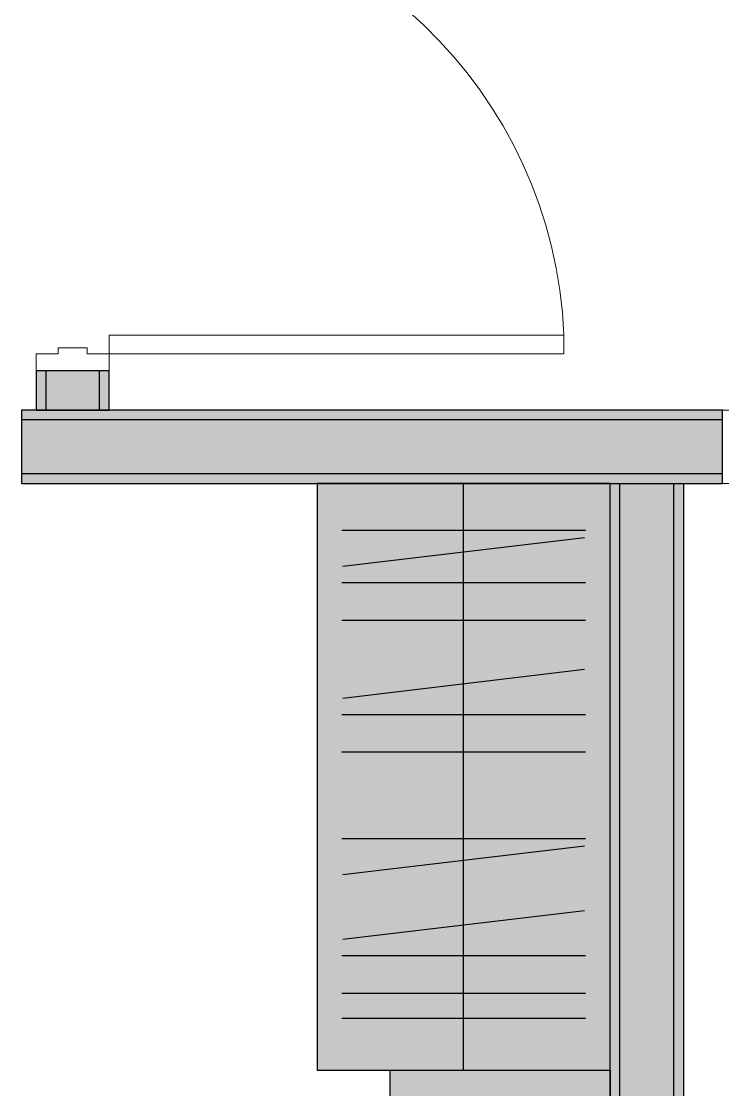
# Model space of a CAD drawing. Header units: millimetres. Extents: x 138979 to 257434, y 2210 to 57479.
# Drawn here: x 199361 to 200796, y 7328 to 9512 of the extents above; entities that cross this region are included whole.
import ezdxf

# ---------------------------------------------------------------- set-up
doc = ezdxf.new("R2010")
doc.units = ezdxf.units.MM
for name, color, linetype, lineweight in [('DOOR', 8, 'Continuous', 9), ('DOOR-CUT', 6, 'Continuous', 9), ('WALL-RETCUT-1', 1, 'Continuous', 25)]:
    doc.layers.add(name, color=color, linetype=linetype, lineweight=lineweight)
doc.layers.add('GAR-DOOR', color=4, linetype='Continuous')
doc.layers.add('GAR-FFE', color=1, linetype='Continuous')

# ---------------------------------------------------------------- blocks, each defined once
blk = doc.blocks.new('AM DSW-Single Leaf Timber Door - DSW _1000 X 2400_-2424461-L9 -  L33 _TYPICAL FLOOR LOW ZONE_ WIP')
at = {"layer": 'DOOR'}
blk.add_arc((465, 75.8), 930, 92.3402, 180.0494, dxfattribs=at)
at = {"layer": 'DOOR-CUT'}
for p, q in [((427, 1005), (427, 75)), ((465, 1005), (427, 1005)), ((465, 75), (465, 1005)), ((-465, 75), (-500, 75)), ((-500, 75), (-500, -75)), ((-465, 30), (-465, 75)), ((427, 75), (465, 75)), ((500, 75), (465, 75)), ((465, 75), (465, 30)), ((500, -75), (500, 75)), ((-453, 30), (-465, 30)), ((-453, -30), (-453, 30)), ((465, 30), (453, 30)), ((453, 30), (453, -30)), ((-465, -75), (-465, -30)), ((-465, -30), (-453, -30)), ((453, -30), (465, -30)), ((465, -30), (465, -75)), ((-500, -75), (-465, -75)), ((465, -75), (500, -75))]:
    blk.add_line(p, q, dxfattribs=at)
blk = doc.blocks.new('AM DSW-Single Leaf Waterprrofing Timber Door - DSW-1 _800 X 2400_-4804143-L9 -  L33 _TYPICAL FLOOR LOW ZONE_ WIP')
at = {"layer": 'DOOR'}
blk.add_arc((365.2, 75.8), 730.2, 92.9985, 180.063, dxfattribs=at)
at = {"layer": 'DOOR-CUT'}
for p, q in [((365, 805), (327, 805)), ((327, 805), (327, 75)), ((365, 75), (365, 805)), ((-365, 75), (-400, 75)), ((-400, 75), (-400, -75)), ((-365, 30), (-365, 75)), ((327, 75), (365, 75)), ((400, 75), (365, 75)), ((365, 75), (365, 30)), ((400, -75), (400, 75)), ((-353, 30), (-365, 30)), ((-353, -30), (-353, 30)), ((365, 30), (353, 30)), ((353, 30), (353, -30)), ((-365, -75), (-365, -30)), ((-365, -30), (-353, -30)), ((353, -30), (365, -30)), ((365, -30), (365, -75)), ((-400, -75), (-365, -75)), ((365, -75), (400, -75))]:
    blk.add_line(p, q, dxfattribs=at)
blk = doc.blocks.new('TYPE D2')
h = blk.add_hatch(color=9)
h.dxf.hatch_style = 1
h.paths.add_polyline_path([(185941.2, -32715.8), (185941.2, -32635.8), (185791.2, -32635.8), (185791.2, -32715.8)])
h = blk.add_hatch(color=9)
h.dxf.hatch_style = 1
h.paths.add_polyline_path([(187196.2, -32715.8), (185761.2, -32715.8), (185761.2, -32865.8), (187196.2, -32865.8)])
h = blk.add_hatch(color=9)
h.dxf.hatch_style = 1
h.paths.add_polyline_path([(186966.2, -35690.7), (186966.2, -32865.8), (187116.2, -32865.8), (187116.2, -35690.7)])
at = {"layer": 'WALL-RETCUT-1'}
for points in [[(185941.2, -32635.8), (185791.2, -32635.8), (185791.2, -32715.8), (185941.2, -32715.8)], [(185921.2, -32635.8), (185811.2, -32635.8), (185811.2, -32715.8), (185921.2, -32715.8)], [(185761.2, -32715.8), (185761.2, -32865.8), (187196.2, -32865.8), (187196.2, -32715.8)], [(185761.2, -32735.8), (185761.2, -32845.8), (187196.2, -32845.8), (187196.2, -32735.8)], [(186966.2, -32865.8), (187116.2, -32865.8), (187116.2, -35690.7), (186966.2, -35690.7)], [(186985.9, -32865.8), (187095.9, -32865.8), (187096.2, -35690.7), (186986.2, -35690.7)]]:
    blk.add_lwpolyline(points, close=True, dxfattribs=at)
at = {"layer": 'DOOR'}
for name, p, rotation in [('AM DSW-Single Leaf Timber Door - DSW _1000 X 2400_-2424461-L9 -  L33 _TYPICAL FLOOR LOW ZONE_ WIP', (185866.2, -32135.8), 270), ('AM DSW-Single Leaf Waterprrofing Timber Door - DSW-1 _800 X 2400_-4804143-L9 -  L33 _TYPICAL FLOOR LOW ZONE_ WIP', (187596.2, -32790.8), 180)]:
    blk.add_blockref(name, p, dxfattribs=dict(at, rotation=rotation))

msp = doc.modelspace()

# ---------------------------------------------------------------- hatches: boundary and pattern name
at = {"layer": 'GAR-FFE', "true_color": 0xffffff}
h = msp.add_hatch(color=7, dxfattribs=at)
h.dxf.hatch_style = 1
h.paths.add_polyline_path([(200566.2, 7367.3), (199966.2, 7367.3), (199966.2, 8567.3), (200566.2, 8567.3)])
h = msp.add_hatch(color=7, dxfattribs=at)
h.dxf.hatch_style = 1
h.paths.add_polyline_path([(200566.2, 7367.3), (199966.2, 7367.3), (199966.2, 8567.3), (200566.2, 8567.3)])
h = msp.add_hatch(color=7, dxfattribs=at)
h.dxf.hatch_style = 1
h.paths.add_polyline_path([(200116.2, 6492.3), (200116.2, 7367.3), (200566.2, 7367.3), (200566.2, 6492.3)])

# ---------------------------------------------------------------- linework, layer by layer
at = {"layer": 'GAR-FFE'}
msp.add_line((200266.2, 7367.3), (200266.2, 8567.3), dxfattribs=at)
msp.add_line((200266.2, 7367.3), (200266.2, 8567.3), dxfattribs=at)
at = {"layer": 'GAR-FFE', "extrusion": (-0.076691, -0.000477816, 0.997055)}
for p, q in [((200016.9, 8471.4), (200515.5, 8471.4)), ((200017, 8471.4), (200515.5, 8471.4)), ((200016.9, 8364.6), (200515.5, 8364.6)), ((200016.9, 8364.6), (200515.5, 8364.6)), ((200016.9, 8287.7), (200515.5, 8287.7)), ((200016.9, 8287.7), (200515.5, 8287.7)), ((200016.9, 8094.9), (200515.4, 8094.9)), ((200016.9, 8094.9), (200515.5, 8094.9)), ((200016.9, 8018.1), (200515.5, 8018.1)), ((200016.9, 8018.1), (200515.5, 8018.1)), ((200016.9, 7841), (200515.5, 7841)), ((200016.9, 7841), (200515.5, 7841)), ((200016.9, 7601.9), (200515.5, 7602)), ((200016.9, 7601.9), (200515.5, 7602)), ((200016.9, 7525.1), (200515.5, 7525.1)), ((200016.9, 7525.1), (200515.5, 7525.1)), ((200016.9, 7473.9), (200515.5, 7473.9)), ((200016.9, 7473.9), (200515.5, 7473.9))]:
    msp.add_line(p, q, dxfattribs=at)
at = {"layer": 'GAR-FFE', "extrusion": (-0.076096, -0.009547, 0.997055)}
for p, q in [((200018.7, 8397.8), (200513.7, 8456.8)), ((200018.7, 8397.8), (200513.7, 8456.8)), ((200018.7, 8128.2), (200513.7, 8187.1)), ((200018.7, 8128.2), (200513.7, 8187.1)), ((200018.7, 7767.4), (200513.7, 7826.4)), ((200018.7, 7767.4), (200513.7, 7826.4)), ((200018.7, 7635.2), (200513.7, 7694.2)), ((200018.7, 7635.2), (200513.7, 7694.2))]:
    msp.add_line(p, q, dxfattribs=at)
at = {"layer": 'GAR-FFE'}
for points in [[(199966.2, 7367.3), (200566.2, 7367.3), (200566.2, 8567.3), (199966.2, 8567.3)], [(199966.2, 7367.3), (200566.2, 7367.3), (200566.2, 8567.3), (199966.2, 8567.3)], [(200116.2, 7367.3), (200566.2, 7367.3), (200566.2, 6492.3), (200116.2, 6492.3)]]:
    msp.add_lwpolyline(points, close=True, dxfattribs=at)

# ---------------------------------------------------------------- block references
at = {"layer": 'GAR-DOOR'}
msp.add_blockref('TYPE D2', (13600, 41433), dxfattribs=at)

doc.saveas('drawing.dxf')
